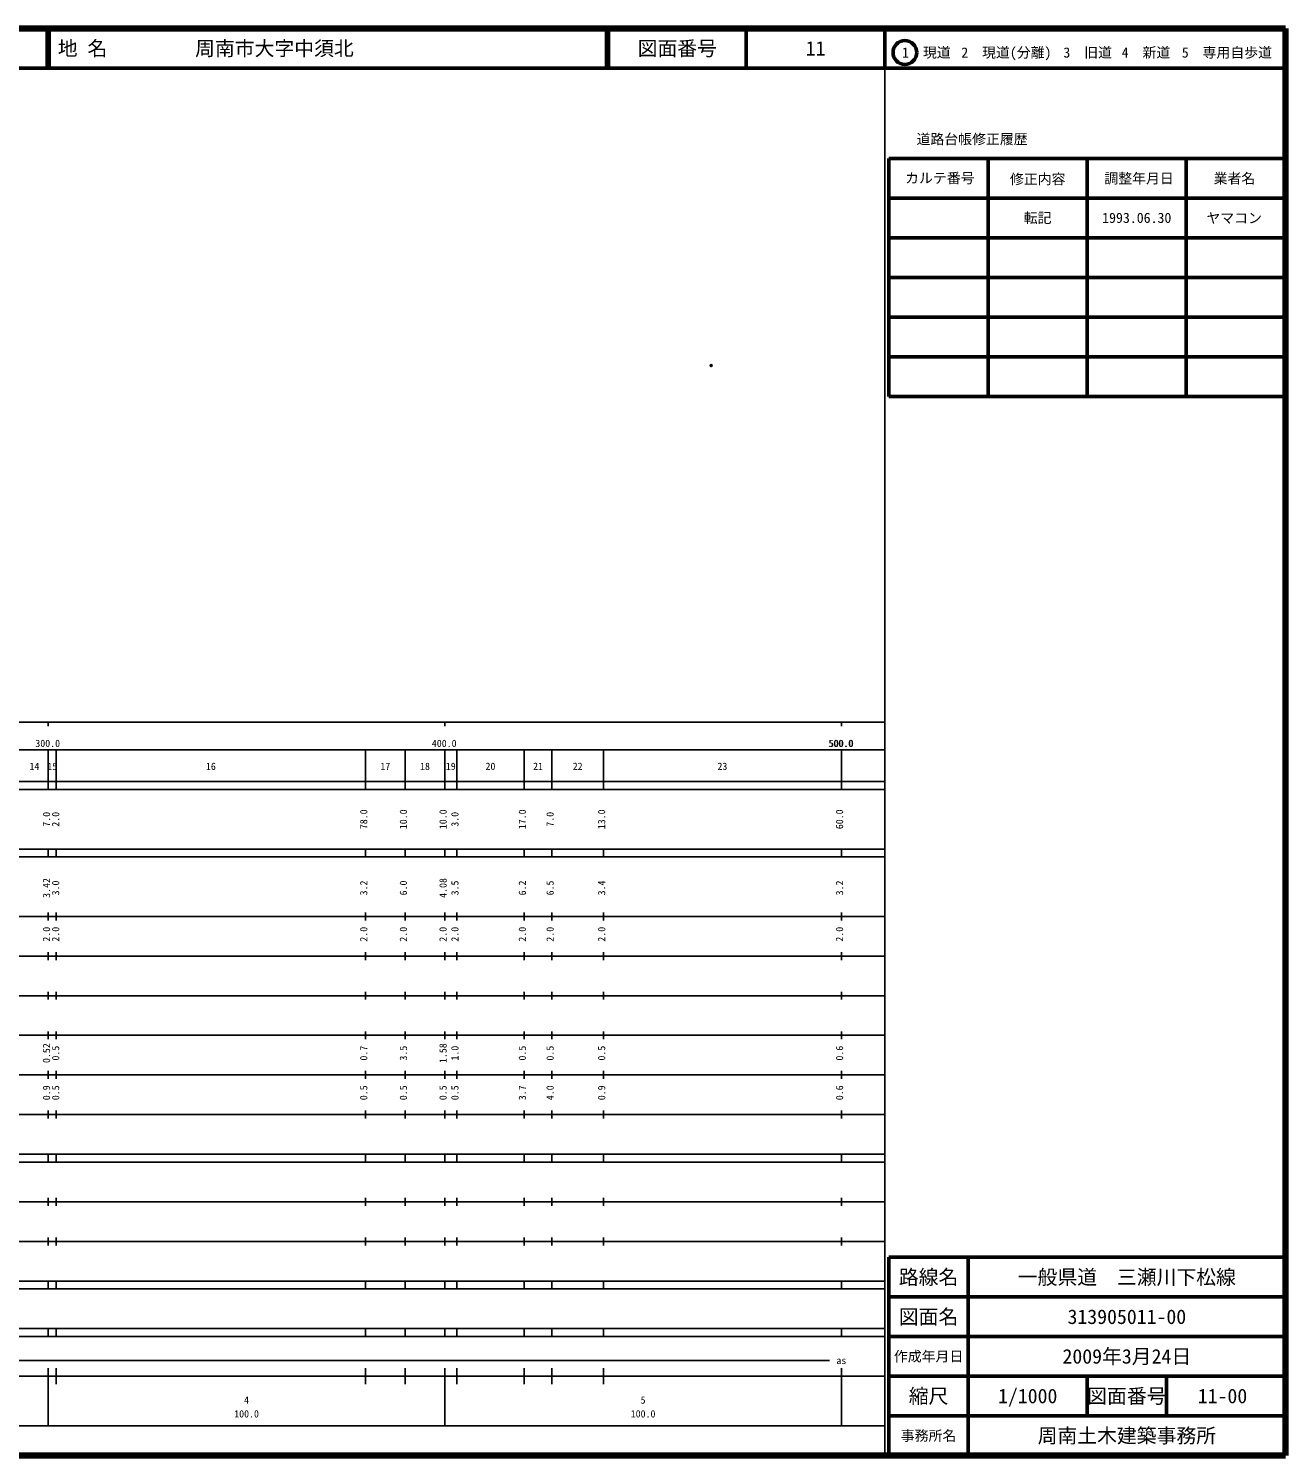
# Model space of a CAD drawing. Units: millimetres on the paper. Extents: x 40 to 680, y 20 to 380.
# Drawn here: x 363 to 680, y 20 to 380 of the extents above; entities that cross this region are included whole.
import ezdxf
from ezdxf.enums import TextEntityAlignment as Align

# ---------------------------------------------------------------- set-up
doc = ezdxf.new("R2010")
doc.units = ezdxf.units.MM
doc.header["$PDMODE"] = 32
doc.header["$PDSIZE"] = 0.5
doc.layers.add('M-OTRS', color=6, linetype='Continuous')
doc.layers.add('M-TTL-TXT', color=7, linetype='Continuous')
for name, color, linetype, lineweight in [('M-TTL', 2, 'Continuous', 140), ('M-TTL-BAND', 7, 'Continuous', 25), ('M-TTL-FRAM', 2, 'Continuous', 50), ('M-TTL-LINE', 7, 'Continuous', 50)]:
    doc.layers.add(name, color=color, linetype=linetype, lineweight=lineweight)
doc.styles.add('ＭＳ ゴシック', font='')
doc.styles.get('ＭＳ ゴシック').set_extended_font_data('MS Gothic')

msp = doc.modelspace()

# ---------------------------------------------------------------- linework, layer by layer
at = {"layer": 'M-OTRS'}
msp.add_point((535.18, 294.961), dxfattribs=at)
at = {"layer": 'M-TTL'}
for p, q in [((680, 380), (40, 380)), ((680, 20), (680, 380)), ((40, 20), (680, 20))]:
    msp.add_line(p, q, dxfattribs=at)
at = {"layer": 'M-TTL-BAND'}
for p, q in [((579, 20), (579, 370)), ((40, 205), (579, 205)), ((368, 205), (368, 204)), ((468, 205), (468, 204)), ((568, 205), (568, 204)), ((68, 198), (579, 198)), ((368, 188), (368, 198)), ((370, 188), (370, 198)), ((448, 188), (448, 198)), ((458, 188), (458, 198)), ((468, 188), (468, 198)), ((471, 188), (471, 198)), ((488, 188), (488, 198)), ((495, 188), (495, 198)), ((508, 188), (508, 198)), ((568, 188), (568, 198)), ((40, 190), (579, 190)), ((40, 188), (579, 188)), ((40, 173), (579, 173)), ((368, 171), (368, 173)), ((370, 171), (370, 173)), ((448, 171), (448, 173)), ((458, 171), (458, 173)), ((468, 171), (468, 173)), ((471, 171), (471, 173)), ((488, 171), (488, 173)), ((495, 171), (495, 173)), ((508, 171), (508, 173)), ((568, 171), (568, 173)), ((40, 171), (579, 171)), ((40, 156), (579, 156)), ((368, 155), (368, 157)), ((370, 155), (370, 157)), ((448, 155), (448, 157)), ((458, 155), (458, 157)), ((468, 155), (468, 157)), ((471, 155), (471, 157)), ((488, 155), (488, 157)), ((495, 155), (495, 157)), ((508, 155), (508, 157)), ((568, 155), (568, 157)), ((46, 146), (579, 146)), ((368, 145), (368, 147)), ((370, 145), (370, 147)), ((448, 145), (448, 147)), ((458, 145), (458, 147)), ((468, 145), (468, 147)), ((471, 145), (471, 147)), ((488, 145), (488, 147)), ((495, 145), (495, 147)), ((508, 145), (508, 147)), ((568, 145), (568, 147)), ((368, 135), (368, 137)), ((370, 135), (370, 137)), ((448, 135), (448, 137)), ((458, 135), (458, 137)), ((468, 135), (468, 137)), ((471, 135), (471, 137)), ((488, 135), (488, 137)), ((495, 135), (495, 137)), ((508, 135), (508, 137)), ((568, 135), (568, 137)), ((52, 136), (579, 136)), ((46, 126), (579, 126)), ((368, 125), (368, 127)), ((370, 125), (370, 127)), ((448, 125), (448, 127)), ((458, 125), (458, 127)), ((468, 125), (468, 127)), ((471, 125), (471, 127)), ((488, 125), (488, 127)), ((495, 125), (495, 127)), ((508, 125), (508, 127)), ((568, 125), (568, 127)), ((52, 116), (579, 116)), ((368, 115), (368, 117)), ((370, 115), (370, 117)), ((448, 115), (448, 117)), ((458, 115), (458, 117)), ((468, 115), (468, 117)), ((471, 115), (471, 117)), ((488, 115), (488, 117)), ((495, 115), (495, 117)), ((508, 115), (508, 117)), ((568, 115), (568, 117)), ((46, 106), (579, 106)), ((368, 105), (368, 107)), ((370, 105), (370, 107)), ((448, 105), (448, 107)), ((458, 105), (458, 107)), ((468, 105), (468, 107)), ((471, 105), (471, 107)), ((488, 105), (488, 107)), ((495, 105), (495, 107)), ((508, 105), (508, 107)), ((568, 105), (568, 107)), ((40, 96), (579, 96)), ((40, 94), (579, 94)), ((368, 94), (368, 96)), ((370, 94), (370, 96)), ((448, 94), (448, 96)), ((458, 94), (458, 96)), ((468, 94), (468, 96)), ((471, 94), (471, 96)), ((488, 94), (488, 96)), ((495, 94), (495, 96)), ((508, 94), (508, 96)), ((568, 94), (568, 96)), ((49, 84), (579, 84)), ((368, 83), (368, 85)), ((370, 83), (370, 85)), ((448, 83), (448, 85)), ((458, 83), (458, 85)), ((468, 83), (468, 85)), ((471, 83), (471, 85)), ((488, 83), (488, 85)), ((495, 83), (495, 85)), ((508, 83), (508, 85)), ((568, 83), (568, 85)), ((40, 74), (579, 74)), ((368, 73), (368, 75)), ((370, 73), (370, 75)), ((448, 73), (448, 75)), ((458, 73), (458, 75)), ((468, 73), (468, 75)), ((471, 73), (471, 75)), ((488, 73), (488, 75)), ((495, 73), (495, 75)), ((508, 73), (508, 75)), ((568, 73), (568, 75)), ((40, 64), (579, 64)), ((40, 62), (579, 62)), ((368, 62), (368, 64)), ((370, 62), (370, 64)), ((448, 62), (448, 64)), ((458, 62), (458, 64)), ((468, 62), (468, 64)), ((471, 62), (471, 64)), ((488, 62), (488, 64)), ((495, 62), (495, 64)), ((508, 62), (508, 64)), ((568, 62), (568, 64)), ((40, 52), (579, 52)), ((368, 50), (368, 52)), ((370, 50), (370, 52)), ((448, 50), (448, 52)), ((458, 50), (458, 52)), ((468, 50), (468, 52)), ((471, 50), (471, 52)), ((488, 50), (488, 52)), ((495, 50), (495, 52)), ((508, 50), (508, 52)), ((568, 50), (568, 52)), ((40, 50), (579, 50)), ((71, 44), (565, 44)), ((40, 40), (579, 40)), ((368, 27.5), (368, 42)), ((370, 38), (370, 42)), ((448, 38), (448, 42)), ((458, 38), (458, 42)), ((468, 27.5), (468, 42)), ((471, 38), (471, 42)), ((488, 38), (488, 42)), ((495, 38), (495, 42)), ((508, 38), (508, 42)), ((568, 27.5), (568, 42)), ((68, 27.5), (579, 27.5))]:
    msp.add_line(p, q, dxfattribs=at)
at = {"layer": 'M-TTL-FRAM'}
for p, q in [((580, 347.197), (580, 287.197)), ((580, 347.197), (680, 347.197)), ((580, 287.197), (680, 287.197)), ((680, 70), (580, 70)), ((580, 70), (580, 20))]:
    msp.add_line(p, q, dxfattribs=at)
at = {"layer": 'M-TTL-LINE'}
for p, q in [((367.75, 380), (367.75, 370)), ((368.25, 380), (368.25, 370)), ((508.747, 380), (508.747, 370)), ((509.247, 380), (509.247, 370)), ((543.997, 380), (543.997, 370)), ((579, 380), (579, 370)), ((40, 370), (680, 370)), ((605, 347.197), (605, 287.197)), ((630, 347.197), (630, 287.197)), ((655, 347.197), (655, 287.197)), ((580, 337.197), (680, 337.197)), ((580, 327.197), (680, 327.197)), ((580, 317.197), (680, 317.197)), ((580, 307.197), (680, 307.197)), ((580, 297.197), (680, 297.197)), ((600, 70), (600, 20)), ((680, 60), (580, 60)), ((680, 50), (580, 50)), ((680, 40), (580, 40)), ((630, 40), (630, 30)), ((650, 40), (650, 30)), ((680, 30), (580, 30))]:
    msp.add_line(p, q, dxfattribs=at)
msp.add_circle((584.031, 373.958), 3, dxfattribs=at)

# ---------------------------------------------------------------- texts
at = {"layer": 'M-TTL-BAND', "style": 'ＭＳ ゴシック'}
for s, p in [('300.0', (367.844, 198.195)), ('400.0', (467.844, 198.195)), ('500.0', (567.844, 198.195)), ('500.0', (568, 198.195)), ('14', (364.5, 192.405)), ('15', (369, 192.405)), ('16', (409, 192.405)), ('17', (453, 192.405)), ('18', (463, 192.405)), ('19', (469.5, 192.405)), ('20', (479.5, 192.405)), ('21', (491.5, 192.405)), ('22', (501.5, 192.405)), ('23', (538, 192.405)), ('as', (568, 42.5)), ('4', (418, 32.523)), ('5', (518, 32.523)), ('100.0', (418, 29.033)), ('100.0', (518, 29.033))]:
    msp.add_text(s, height=1.833, dxfattribs=at).set_placement(p, align=Align.BOTTOM_CENTER)
for s, p in [('7.0', (369, 180.5)), ('2.0', (371.304, 180.5)), ('78.0', (449, 180.5)), ('10.0', (459, 180.5)), ('10.0', (469, 180.5)), ('3.0', (472, 180.5)), ('17.0', (489, 180.5)), ('7.0', (496, 180.5)), ('13.0', (509, 180.5)), ('60.0', (569, 180.5)), ('3.42', (369, 163.174)), ('3.0', (371.304, 163.174)), ('3.2', (449, 163.174)), ('6.0', (459, 163.174)), ('4.08', (469, 163.174)), ('3.5', (472, 163.174)), ('6.2', (489, 163.174)), ('6.5', (496, 163.174)), ('3.4', (509, 163.174)), ('3.2', (569, 163.174)), ('2.0', (369, 151.5)), ('2.0', (371.304, 151.5)), ('2.0', (449, 151.5)), ('2.0', (459, 151.5)), ('2.0', (469, 151.5)), ('2.0', (472, 151.5)), ('2.0', (489, 151.5)), ('2.0', (496, 151.5)), ('2.0', (509, 151.5)), ('2.0', (569, 151.5)), ('0.52', (369, 121.5)), ('0.5', (371.304, 121.5)), ('0.7', (449, 121.5)), ('3.5', (459, 121.5)), ('1.58', (469, 121.5)), ('1.0', (472, 121.5)), ('0.5', (489, 121.5)), ('0.5', (496, 121.5)), ('0.5', (509, 121.5)), ('0.6', (569, 121.5)), ('0.9', (369, 111.5)), ('0.5', (371.304, 111.5)), ('0.5', (449, 111.5)), ('0.5', (459, 111.5)), ('0.5', (469, 111.5)), ('0.5', (472, 111.5)), ('3.7', (489, 111.5)), ('4.0', (496, 111.5)), ('0.9', (509, 111.5)), ('0.6', (569, 111.5))]:
    msp.add_text(s, height=1.833, rotation=90, dxfattribs=at).set_placement(p, align=Align.BOTTOM_CENTER)
at = {"layer": 'M-TTL-TXT', "style": 'ＭＳ ゴシック'}
for s, p in [('地 名', (370.38, 375)), ('周南市大字中須北', (405.024, 375))]:
    msp.add_text(s, height=3.666, dxfattribs=at).set_placement(p, align=Align.MIDDLE_LEFT)
for s, height, p in [('図面番号', 3.666, (526.622, 375)), ('11', 3.666, (561.497, 375)), ('1\u3000現道', 2.566, (589.448, 373.958)), ('2\u3000現道(分離)', 2.566, (609.619, 373.958)), ('3\u3000旧道', 2.566, (630.121, 373.958)), ('4\u3000新道', 2.566, (644.824, 373.958)), ('5\u3000専用自歩道', 2.566, (665.228, 373.958)), ('道路台帳修正履歴', 2.566, (600.968, 352.113)), ('カルテ番号', 2.566, (592.839, 342.277)), ('修正内容', 2.566, (617.509, 342.023)), ('調整年月日', 2.566, (643.089, 342.197)), ('業者名', 2.566, (667.134, 342.197)), ('転記', 2.566, (617.5, 332.245)), ('1993.06.30', 2.566, (642.5, 332.245)), ('ヤマコン', 2.566, (667.077, 332.189)), ('路線名', 3.666, (590, 65)), ('路線名', 3.666, (590, 65)), ('一般県道\u3000三瀬川下松線', 3.666, (640, 65)), ('図面名', 3.666, (590, 55)), ('図面名', 3.666, (590, 55)), ('313905011-00', 3.666, (640, 55)), ('2009年3月24日', 3.666, (640, 45)), ('作成年月日', 2.566, (590, 45)), ('作成年月日', 2.566, (590, 45)), ('縮尺', 3.666, (590, 35)), ('縮尺', 3.666, (590, 35)), ('1/1000', 3.666, (615, 35)), ('図面番号', 3.666, (640, 35)), ('図面番号', 3.666, (640, 35)), ('11-00', 3.666, (664.125, 35)), ('事務所名', 2.566, (590, 25)), ('事務所名', 2.566, (590, 25)), ('周南土木建築事務所', 3.666, (640, 25))]:
    msp.add_text(s, height=height, dxfattribs=at).set_placement(p, align=Align.MIDDLE_CENTER)

doc.saveas('drawing.dxf')
